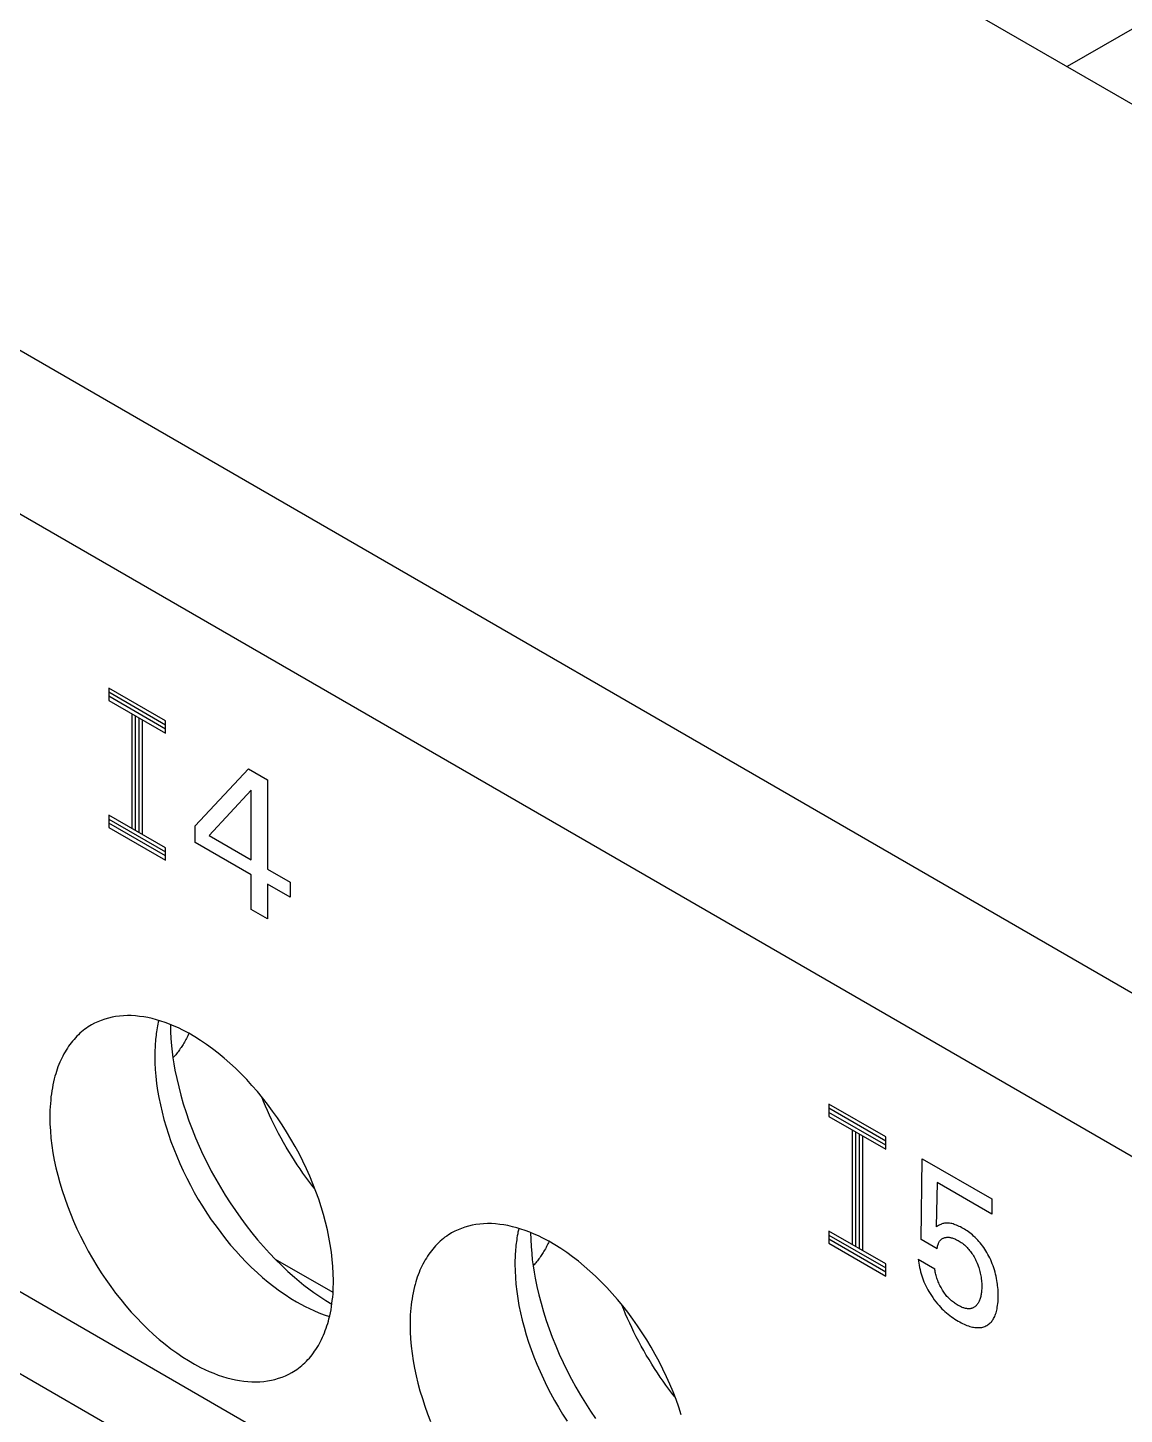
# Model space of a CAD drawing. Extents: x 0 to 420, y 0 to 297.
# Drawn here: x 192.8 to 203.73, y 200.1 to 213.93 of the extents above; entities that cross this region are included whole.
import ezdxf

# ---------------------------------------------------------------- set-up
doc = ezdxf.new("R2010")
doc.units = 0
doc.header["$LTSCALE"] = 23.1
doc.layers.add('40000_ISO', color=7, linetype='CONTINUOUS')

msp = doc.modelspace()

# ---------------------------------------------------------------- linework, layer by layer
at = {"layer": '40000_ISO', "color": 7, "linetype": 'CONTINUOUS'}
for p, q in [((171.627, 222.886), (245.873, 180.02)), ((170.92, 221.662), (245.166, 178.796)), ((205.497, 214.885), (203.164, 213.538)), ((201.396, 214.558), (204.225, 212.925)), ((245.166, 171.039), (170.92, 213.905)), ((244.813, 170.427), (170.566, 213.293)), ((193.604, 207.34), (193.604, 207.218)), ((194.17, 207.014), (193.604, 207.34)), ((194.17, 206.973), (193.604, 207.3)), ((194.17, 206.932), (193.604, 207.259)), ((193.604, 207.218), (194.17, 206.891)), ((193.834, 207.085), (193.834, 205.942)), ((193.869, 207.065), (193.869, 205.922)), ((193.904, 207.044), (193.904, 205.901)), ((193.94, 205.881), (193.94, 207.024)), ((194.17, 206.891), (194.17, 207.014)), ((194.467, 205.969), (194.997, 206.536)), ((194.997, 206.536), (195.186, 206.427)), ((195.186, 206.427), (195.186, 205.537)), ((195.025, 206.322), (194.607, 205.872)), ((195.025, 205.63), (195.025, 206.322)), ((193.604, 206.075), (193.604, 205.952)), ((194.17, 205.748), (193.604, 206.075)), ((193.604, 206.034), (194.17, 205.707)), ((194.17, 205.667), (193.604, 205.993)), ((193.604, 205.952), (194.17, 205.626)), ((194.467, 205.802), (194.467, 205.969)), ((194.607, 205.872), (195.025, 205.63)), ((194.17, 205.626), (194.17, 205.748)), ((195.025, 205.479), (194.467, 205.802)), ((195.025, 205.132), (195.025, 205.479)), ((195.186, 205.537), (195.414, 205.406)), ((195.186, 205.386), (195.186, 205.039)), ((195.414, 205.255), (195.186, 205.386)), ((195.414, 205.406), (195.414, 205.255)), ((195.186, 205.039), (195.025, 205.132)), ((200.788, 203.193), (200.788, 203.07)), ((201.354, 202.866), (200.788, 203.193)), ((201.354, 202.825), (200.788, 203.152)), ((201.354, 202.784), (200.788, 203.111)), ((200.788, 203.07), (201.354, 202.743)), ((201.018, 202.937), (201.018, 201.794)), ((201.053, 202.917), (201.053, 201.774)), ((201.089, 202.897), (201.089, 201.753)), ((201.124, 201.733), (201.124, 202.876)), ((201.354, 202.743), (201.354, 202.866)), ((201.706, 201.843), (201.717, 202.649)), ((201.717, 202.649), (202.413, 202.247)), ((201.867, 202.41), (201.858, 201.969)), ((202.413, 202.095), (201.867, 202.41)), ((202.413, 202.247), (202.413, 202.095)), ((200.788, 201.927), (200.788, 201.805)), ((201.354, 201.6), (200.788, 201.927)), ((200.788, 201.886), (201.354, 201.56)), ((201.354, 201.519), (200.788, 201.845)), ((200.788, 201.805), (201.354, 201.478)), ((201.867, 201.75), (201.706, 201.843)), ((195.841, 201.313), (195.268, 201.644)), ((201.354, 201.478), (201.354, 201.6)), ((201.679, 201.647), (201.844, 201.552))]:
    msp.add_line(p, q, dxfattribs=at)
for points in [[(195.845, 201.433), (195.844, 201.503), (195.84, 201.574), (195.834, 201.644), (195.825, 201.718), (195.814, 201.792), (195.801, 201.865), (195.785, 201.941), (195.767, 202.016), (195.746, 202.091), (195.723, 202.169), (195.698, 202.245), (195.671, 202.321), (195.641, 202.398), (195.609, 202.474), (195.575, 202.549), (195.539, 202.624), (195.502, 202.699), (195.462, 202.772), (195.421, 202.845), (195.378, 202.917), (195.333, 202.987), (195.286, 203.056), (195.239, 203.124), (195.189, 203.191), (195.139, 203.255), (195.087, 203.318), (195.033, 203.379), (194.98, 203.438), (194.925, 203.495), (194.868, 203.55), (194.812, 203.602), (194.755, 203.652), (194.696, 203.701), (194.639, 203.745), (194.58, 203.787), (194.52, 203.828), (194.462, 203.864), (194.403, 203.899), (194.342, 203.931), (194.299, 203.952), (194.256, 203.971), (194.211, 203.99), (194.166, 204.007), (194.124, 204.021), (194.081, 204.034), (194.038, 204.045), (193.994, 204.055), (193.953, 204.062), (193.912, 204.068), (193.871, 204.072), (193.829, 204.075), (193.79, 204.075), (193.751, 204.074), (193.712, 204.071), (193.673, 204.066), (193.637, 204.059), (193.601, 204.051), (193.565, 204.04), (193.53, 204.028), (193.496, 204.014), (193.463, 203.999), (193.431, 203.982)], [(193.431, 203.982), (193.416, 203.972), (193.4, 203.963), (193.383, 203.951), (193.366, 203.939), (193.349, 203.926), (193.333, 203.913), (193.317, 203.899), (193.302, 203.885), (193.287, 203.87), (193.272, 203.854), (193.258, 203.838), (193.243, 203.822), (193.23, 203.805), (193.217, 203.787), (193.204, 203.77), (193.192, 203.752), (193.18, 203.732), (193.168, 203.713), (193.156, 203.693), (193.146, 203.672), (193.135, 203.652), (193.126, 203.631), (193.116, 203.61), (193.107, 203.587), (193.098, 203.564), (193.09, 203.541), (193.082, 203.517), (193.075, 203.494), (193.068, 203.47), (193.061, 203.446), (193.054, 203.416), (193.048, 203.386), (193.042, 203.356), (193.037, 203.325), (193.032, 203.295), (193.028, 203.264), (193.025, 203.231), (193.022, 203.198), (193.02, 203.165), (193.018, 203.132), (193.017, 203.099), (193.017, 203.066)], [(194.103, 204.027), (194.098, 204.009), (194.094, 203.99), (194.091, 203.972), (194.087, 203.953), (194.084, 203.934), (194.081, 203.915), (194.078, 203.896), (194.076, 203.878), (194.074, 203.859), (194.072, 203.838), (194.07, 203.817), (194.068, 203.796), (194.067, 203.775), (194.066, 203.754), (194.065, 203.733), (194.064, 203.712), (194.064, 203.691), (194.064, 203.67)], [(194.219, 203.986), (194.221, 203.916), (194.225, 203.846), (194.231, 203.775), (194.237, 203.715), (194.245, 203.654), (194.255, 203.593), (194.265, 203.533), (194.283, 203.449), (194.302, 203.365), (194.324, 203.282), (194.348, 203.196), (194.375, 203.111), (194.404, 203.027), (194.436, 202.942), (194.47, 202.858), (194.506, 202.774), (194.544, 202.69), (194.585, 202.607), (194.627, 202.526), (194.671, 202.444), (194.718, 202.364), (194.766, 202.285), (194.816, 202.207), (194.867, 202.131), (194.921, 202.055), (194.975, 201.982), (195.031, 201.911), (195.089, 201.841), (195.147, 201.773), (195.207, 201.708), (195.268, 201.644), (195.329, 201.583), (195.392, 201.525), (195.456, 201.468), (195.503, 201.428), (195.551, 201.389), (195.599, 201.352), (195.649, 201.315), (195.708, 201.274), (195.768, 201.235), (195.829, 201.198)], [(194.404, 203.898), (194.398, 203.885), (194.392, 203.873), (194.386, 203.86), (194.38, 203.848), (194.374, 203.836), (194.367, 203.824), (194.36, 203.812), (194.353, 203.8), (194.346, 203.788), (194.339, 203.777), (194.332, 203.767), (194.325, 203.756), (194.318, 203.746), (194.311, 203.735), (194.303, 203.725), (194.296, 203.715), (194.288, 203.705), (194.28, 203.695), (194.272, 203.685), (194.263, 203.676), (194.255, 203.666), (194.246, 203.657)], [(194.064, 203.67), (194.065, 203.604), (194.068, 203.537), (194.074, 203.471), (194.082, 203.4), (194.092, 203.33), (194.104, 203.26), (194.119, 203.187), (194.136, 203.114), (194.155, 203.041), (194.176, 202.967), (194.2, 202.893), (194.225, 202.82), (194.253, 202.746), (194.282, 202.673), (194.313, 202.6), (194.347, 202.527), (194.382, 202.455), (194.419, 202.384), (194.457, 202.313), (194.497, 202.243), (194.539, 202.175), (194.582, 202.107), (194.627, 202.04), (194.674, 201.975), (194.721, 201.912), (194.77, 201.849), (194.82, 201.788), (194.871, 201.73), (194.923, 201.673), (194.976, 201.617), (195.029, 201.565), (195.083, 201.514), (195.139, 201.464), (195.194, 201.418), (195.25, 201.374), (195.307, 201.331), (195.363, 201.293), (195.42, 201.256), (195.478, 201.221), (195.52, 201.198), (195.562, 201.175), (195.605, 201.154), (195.649, 201.134), (195.7, 201.113), (195.753, 201.093), (195.806, 201.076)], [(195.66, 202.347), (195.629, 202.386), (195.599, 202.425), (195.57, 202.465), (195.541, 202.505), (195.513, 202.546), (195.485, 202.587), (195.457, 202.63), (195.429, 202.674), (195.401, 202.719), (195.374, 202.764), (195.348, 202.809), (195.323, 202.855), (195.298, 202.901), (195.274, 202.947), (195.25, 202.994), (195.229, 203.038), (195.208, 203.083), (195.187, 203.128), (195.168, 203.173), (195.149, 203.219), (195.13, 203.265)], [(193.017, 203.066), (193.018, 202.996), (193.022, 202.925), (193.028, 202.855), (193.037, 202.781), (193.048, 202.707), (193.061, 202.634), (193.078, 202.558), (193.096, 202.483), (193.116, 202.408), (193.14, 202.33), (193.165, 202.254), (193.192, 202.178), (193.222, 202.101), (193.254, 202.025), (193.287, 201.95), (193.323, 201.875), (193.361, 201.8), (193.4, 201.727), (193.442, 201.654), (193.485, 201.582), (193.53, 201.512), (193.576, 201.443), (193.624, 201.375), (193.673, 201.308), (193.724, 201.244), (193.776, 201.181), (193.829, 201.12), (193.883, 201.061), (193.938, 201.004), (193.994, 200.949), (194.05, 200.897), (194.107, 200.847), (194.166, 200.798), (194.224, 200.754), (194.282, 200.712), (194.342, 200.671), (194.4, 200.635), (194.46, 200.6), (194.52, 200.568), (194.563, 200.547), (194.607, 200.528), (194.651, 200.509), (194.696, 200.492), (194.739, 200.478), (194.781, 200.465), (194.825, 200.454), (194.868, 200.444), (194.909, 200.437), (194.95, 200.431), (194.992, 200.427), (195.033, 200.424), (195.072, 200.424), (195.111, 200.425), (195.15, 200.428), (195.189, 200.433), (195.226, 200.44), (195.262, 200.448), (195.298, 200.459), (195.333, 200.471), (195.366, 200.485), (195.399, 200.5), (195.431, 200.517)], [(199.315, 200.095), (199.29, 200.171), (199.263, 200.247), (199.233, 200.324), (199.201, 200.4), (199.167, 200.475), (199.132, 200.55), (199.094, 200.625), (199.054, 200.698), (199.013, 200.771), (198.97, 200.843), (198.925, 200.913), (198.879, 200.982), (198.831, 201.05), (198.781, 201.117), (198.731, 201.181), (198.679, 201.244), (198.625, 201.306), (198.572, 201.364), (198.517, 201.421), (198.46, 201.476), (198.404, 201.528), (198.347, 201.578), (198.288, 201.627), (198.231, 201.671), (198.172, 201.714), (198.112, 201.754), (198.054, 201.79), (197.995, 201.825), (197.935, 201.857), (197.891, 201.878), (197.848, 201.897), (197.803, 201.916), (197.758, 201.933), (197.716, 201.947), (197.673, 201.96), (197.63, 201.971), (197.586, 201.981), (197.545, 201.988), (197.504, 201.994), (197.463, 201.998), (197.421, 202.001), (197.382, 202.001), (197.343, 202), (197.304, 201.997), (197.266, 201.992), (197.229, 201.985), (197.193, 201.977), (197.157, 201.966), (197.122, 201.954), (197.088, 201.941), (197.055, 201.925), (197.023, 201.908)], [(202.47, 201.386), (202.468, 201.399), (202.466, 201.413), (202.463, 201.434), (202.459, 201.455), (202.455, 201.476), (202.45, 201.497), (202.444, 201.518), (202.438, 201.54), (202.432, 201.56), (202.425, 201.58), (202.417, 201.6), (202.409, 201.62), (202.401, 201.64), (202.391, 201.66), (202.382, 201.678), (202.373, 201.695), (202.363, 201.713), (202.353, 201.73), (202.343, 201.746), (202.331, 201.763), (202.32, 201.779), (202.308, 201.794), (202.296, 201.809), (202.284, 201.824), (202.271, 201.838), (202.258, 201.851), (202.245, 201.864), (202.231, 201.877), (202.218, 201.888), (202.205, 201.899), (202.192, 201.909), (202.178, 201.919), (202.165, 201.928), (202.152, 201.937), (202.138, 201.946), (202.125, 201.954), (202.112, 201.961), (202.099, 201.968), (202.086, 201.974), (202.073, 201.98), (202.06, 201.985), (202.048, 201.99), (202.036, 201.994), (202.025, 201.998), (202.013, 202.001), (202.002, 202.003), (201.991, 202.005), (201.98, 202.006), (201.97, 202.007), (201.96, 202.007), (201.95, 202.006), (201.94, 202.005), (201.931, 202.003), (201.922, 202.001), (201.915, 201.999), (201.909, 201.996), (201.902, 201.994), (201.892, 201.989), (201.881, 201.983), (201.869, 201.976), (201.858, 201.969)], [(197.023, 201.908), (197.008, 201.898), (196.992, 201.889), (196.975, 201.877), (196.958, 201.865), (196.942, 201.852), (196.925, 201.839), (196.91, 201.825), (196.894, 201.811), (196.879, 201.796), (196.864, 201.78), (196.85, 201.764), (196.836, 201.748), (196.822, 201.731), (196.809, 201.713), (196.796, 201.696), (196.784, 201.678), (196.772, 201.658), (196.76, 201.639), (196.749, 201.619), (196.738, 201.598), (196.728, 201.578), (196.718, 201.557), (196.708, 201.536), (196.699, 201.513), (196.69, 201.49), (196.682, 201.467), (196.674, 201.444), (196.667, 201.42), (196.66, 201.396), (196.654, 201.373), (196.646, 201.343), (196.64, 201.312), (196.634, 201.282), (196.629, 201.252), (196.624, 201.221), (196.62, 201.19), (196.617, 201.157), (196.614, 201.124), (196.612, 201.091), (196.61, 201.058), (196.609, 201.025), (196.609, 200.992)], [(197.695, 201.954), (197.69, 201.935), (197.686, 201.916), (197.683, 201.898), (197.679, 201.879), (197.676, 201.86), (197.673, 201.841), (197.671, 201.822), (197.668, 201.804), (197.666, 201.785), (197.664, 201.764), (197.662, 201.743), (197.66, 201.722), (197.659, 201.701), (197.658, 201.68), (197.657, 201.659), (197.656, 201.638), (197.656, 201.617), (197.656, 201.596)], [(197.811, 201.912), (197.813, 201.842), (197.817, 201.772), (197.823, 201.702), (197.829, 201.641), (197.837, 201.58), (197.847, 201.519), (197.858, 201.459), (197.875, 201.375), (197.894, 201.291), (197.916, 201.208), (197.941, 201.122), (197.968, 201.037), (197.997, 200.953), (198.028, 200.868), (198.062, 200.784), (198.098, 200.7), (198.137, 200.616), (198.177, 200.533), (198.219, 200.452), (198.264, 200.37), (198.31, 200.29), (198.358, 200.211), (198.408, 200.133), (198.459, 200.057)], [(201.867, 201.75), (201.868, 201.759), (201.87, 201.768), (201.871, 201.777), (201.874, 201.786), (201.876, 201.794), (201.879, 201.802), (201.881, 201.808), (201.884, 201.814), (201.887, 201.819), (201.891, 201.825), (201.894, 201.83), (201.898, 201.834), (201.902, 201.839), (201.906, 201.843), (201.911, 201.846), (201.915, 201.85), (201.92, 201.853), (201.926, 201.855), (201.931, 201.858), (201.936, 201.86), (201.943, 201.862), (201.949, 201.863), (201.956, 201.864), (201.963, 201.865), (201.97, 201.866), (201.977, 201.866), (201.985, 201.865), (201.993, 201.864), (202, 201.863), (202.008, 201.861), (202.016, 201.859), (202.024, 201.856), (202.033, 201.853), (202.042, 201.849), (202.05, 201.846), (202.059, 201.841), (202.068, 201.837), (202.077, 201.832), (202.087, 201.826), (202.097, 201.819), (202.108, 201.812), (202.118, 201.805), (202.128, 201.797), (202.138, 201.789), (202.148, 201.78), (202.157, 201.772), (202.166, 201.763), (202.174, 201.754), (202.183, 201.744), (202.191, 201.734), (202.199, 201.724), (202.207, 201.714), (202.214, 201.703), (202.222, 201.692), (202.229, 201.68), (202.236, 201.669), (202.242, 201.657), (202.248, 201.645), (202.254, 201.633), (202.26, 201.619), (202.266, 201.606), (202.272, 201.592), (202.277, 201.579), (202.282, 201.565), (202.286, 201.551), (202.29, 201.537), (202.294, 201.523), (202.297, 201.508), (202.3, 201.494), (202.303, 201.48), (202.305, 201.466), (202.307, 201.451), (202.309, 201.435), (202.31, 201.421), (202.311, 201.406), (202.311, 201.391), (202.311, 201.377), (202.311, 201.364), (202.311, 201.351), (202.31, 201.338), (202.309, 201.326)], [(197.996, 201.824), (197.99, 201.811), (197.985, 201.799), (197.978, 201.787), (197.972, 201.774), (197.966, 201.762), (197.959, 201.75), (197.952, 201.738), (197.945, 201.726), (197.938, 201.714), (197.931, 201.703), (197.924, 201.693), (197.917, 201.682), (197.91, 201.672), (197.903, 201.661), (197.895, 201.651), (197.888, 201.641), (197.88, 201.631), (197.872, 201.621), (197.864, 201.612), (197.855, 201.602), (197.847, 201.592), (197.838, 201.583)], [(197.656, 201.596), (197.657, 201.53), (197.66, 201.463), (197.666, 201.397), (197.674, 201.326), (197.684, 201.256), (197.696, 201.186), (197.711, 201.113), (197.728, 201.04), (197.747, 200.968), (197.768, 200.893), (197.792, 200.819), (197.817, 200.746), (197.845, 200.672), (197.874, 200.599), (197.906, 200.526), (197.939, 200.453), (197.974, 200.381), (198.011, 200.31), (198.049, 200.239), (198.089, 200.17), (198.131, 200.101), (198.175, 200.033)], [(201.679, 201.647), (201.681, 201.627), (201.684, 201.606), (201.687, 201.586), (201.691, 201.564), (201.696, 201.543), (201.701, 201.522), (201.707, 201.502), (201.713, 201.481), (201.72, 201.461), (201.727, 201.441), (201.735, 201.421), (201.744, 201.401), (201.754, 201.381), (201.764, 201.361), (201.774, 201.342), (201.785, 201.323), (201.797, 201.304), (201.809, 201.285), (201.823, 201.264), (201.838, 201.243), (201.854, 201.223), (201.87, 201.203), (201.886, 201.184), (201.9, 201.169), (201.915, 201.153), (201.93, 201.139), (201.945, 201.125), (201.96, 201.112), (201.976, 201.099), (201.992, 201.086), (202.009, 201.073), (202.026, 201.061), (202.043, 201.05), (202.06, 201.039), (202.077, 201.029), (202.092, 201.021), (202.106, 201.013), (202.121, 201.005), (202.135, 200.999), (202.15, 200.992), (202.164, 200.986), (202.179, 200.981), (202.193, 200.977), (202.206, 200.973), (202.219, 200.97), (202.231, 200.968), (202.243, 200.966), (202.256, 200.964), (202.268, 200.964), (202.28, 200.964), (202.291, 200.964), (202.302, 200.965), (202.313, 200.967), (202.324, 200.97), (202.334, 200.973), (202.344, 200.977), (202.353, 200.981), (202.363, 200.986), (202.372, 200.992), (202.38, 200.998), (202.388, 201.004), (202.396, 201.011), (202.404, 201.019), (202.411, 201.027), (202.417, 201.036), (202.424, 201.045), (202.429, 201.055), (202.435, 201.065), (202.441, 201.076), (202.445, 201.088), (202.45, 201.1), (202.454, 201.112), (202.458, 201.124), (202.461, 201.137), (202.464, 201.151), (202.467, 201.168), (202.47, 201.186), (202.472, 201.204), (202.474, 201.222), (202.475, 201.241), (202.475, 201.26), (202.476, 201.28), (202.475, 201.3), (202.475, 201.321), (202.474, 201.343), (202.472, 201.364), (202.47, 201.386)], [(195.431, 200.517), (195.447, 200.527), (195.462, 200.536), (195.48, 200.548), (195.496, 200.56), (195.513, 200.573), (195.529, 200.586), (195.545, 200.6), (195.56, 200.614), (195.575, 200.629), (195.59, 200.645), (195.605, 200.661), (195.619, 200.677), (195.633, 200.694), (195.646, 200.712), (195.658, 200.729), (195.671, 200.747), (195.683, 200.767), (195.695, 200.786), (195.706, 200.806), (195.717, 200.827), (195.727, 200.847), (195.737, 200.868), (195.746, 200.889), (195.756, 200.912), (195.764, 200.935), (195.773, 200.958), (195.781, 200.982), (195.788, 201.005), (195.795, 201.029), (195.801, 201.053), (195.808, 201.083), (195.815, 201.113), (195.821, 201.143), (195.826, 201.174), (195.83, 201.204), (195.834, 201.235), (195.838, 201.268), (195.841, 201.301), (195.843, 201.334), (195.844, 201.367), (195.845, 201.4), (195.845, 201.433)], [(202.309, 201.326), (202.308, 201.315), (202.307, 201.304), (202.305, 201.294), (202.303, 201.284), (202.301, 201.274), (202.299, 201.265), (202.296, 201.255), (202.293, 201.246), (202.29, 201.238), (202.286, 201.229), (202.283, 201.222), (202.279, 201.214), (202.275, 201.207), (202.27, 201.201), (202.265, 201.194), (202.26, 201.188), (202.255, 201.183), (202.25, 201.179), (202.246, 201.175), (202.241, 201.171), (202.236, 201.167), (202.23, 201.164), (202.225, 201.161), (202.219, 201.159), (202.214, 201.157), (202.208, 201.155), (202.202, 201.154), (202.195, 201.153), (202.189, 201.152), (202.182, 201.152), (202.176, 201.152), (202.169, 201.153), (202.162, 201.154), (202.155, 201.155), (202.148, 201.156), (202.141, 201.158), (202.133, 201.161), (202.125, 201.163), (202.117, 201.166), (202.109, 201.17), (202.101, 201.174), (202.093, 201.178), (202.085, 201.182), (202.077, 201.186), (202.067, 201.192), (202.058, 201.198), (202.048, 201.204), (202.039, 201.211), (202.029, 201.218), (202.02, 201.225), (202.01, 201.233), (202.001, 201.241), (201.992, 201.249), (201.983, 201.258), (201.974, 201.267), (201.965, 201.276), (201.957, 201.286), (201.949, 201.296), (201.941, 201.307), (201.934, 201.317), (201.926, 201.328), (201.919, 201.339), (201.912, 201.351), (201.906, 201.363), (201.899, 201.374), (201.893, 201.386), (201.888, 201.398), (201.882, 201.41), (201.877, 201.422), (201.872, 201.435), (201.868, 201.447), (201.864, 201.459), (201.86, 201.471), (201.857, 201.483), (201.853, 201.495), (201.851, 201.507), (201.848, 201.518), (201.846, 201.53), (201.845, 201.541), (201.844, 201.552)], [(199.252, 200.274), (199.221, 200.312), (199.191, 200.352), (199.162, 200.391), (199.133, 200.431), (199.105, 200.472), (199.077, 200.513), (199.049, 200.556), (199.021, 200.6), (198.993, 200.645), (198.966, 200.69), (198.94, 200.735), (198.915, 200.781), (198.89, 200.827), (198.866, 200.873), (198.842, 200.92), (198.821, 200.964), (198.8, 201.009), (198.779, 201.054), (198.76, 201.099), (198.741, 201.145), (198.722, 201.191)], [(196.609, 200.992), (196.61, 200.922), (196.614, 200.851), (196.62, 200.781), (196.629, 200.707), (196.64, 200.634), (196.654, 200.56), (196.67, 200.484), (196.688, 200.409), (196.708, 200.334), (196.732, 200.257), (196.757, 200.18), (196.784, 200.104), (196.814, 200.028)]]:
    msp.add_lwpolyline(points, dxfattribs=at)

doc.saveas('drawing.dxf')
